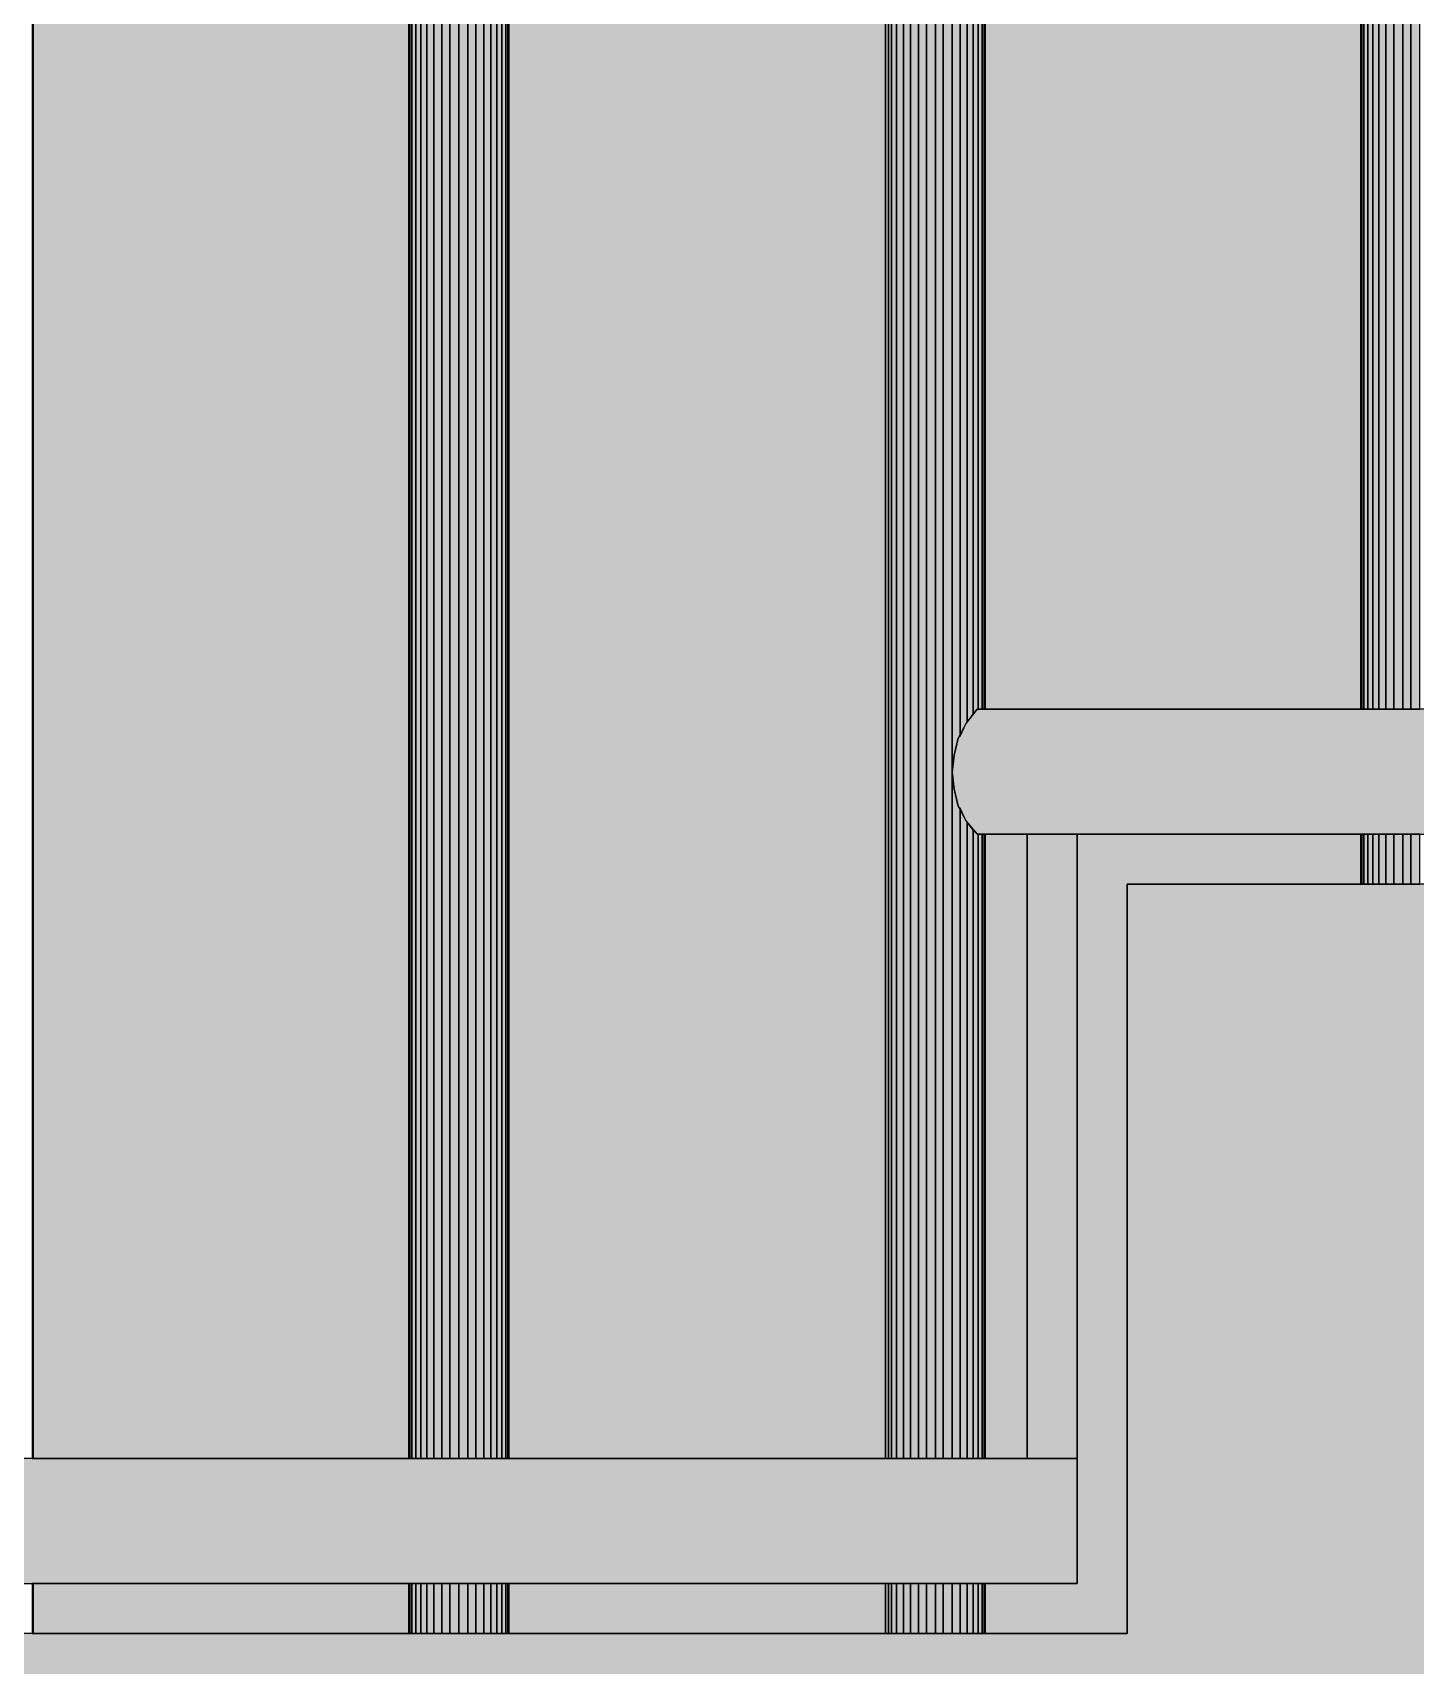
# Model space of a CAD drawing. Extents: x 8 to 21351, y 0 to 420.
# Drawn here: x 18948.419 to 18949.803, y 134.936 to 136.57 of the extents above; entities that cross this region are included whole.
import ezdxf

# ---------------------------------------------------------------- set-up
doc = ezdxf.new("R2010")
doc.units = 0

msp = doc.modelspace()

# ---------------------------------------------------------------- hatches: boundary and pattern name
for points in [[(18949.7903, 139.8918), (18949.7903, 135.8928), (18949.7983, 135.8928), (18949.7983, 139.8968)], [(18949.8073, 139.9008), (18949.7983, 139.8968), (18949.7983, 135.8928), (18949.8073, 135.8928)], [(18949.7663, 139.8748), (18949.7663, 135.8928), (18949.7733, 135.8928), (18949.7733, 139.8808), (18949.7663, 139.8748), (18949.7663, 139.8748)], [(18949.7733, 135.8928), (18949.7813, 135.8928), (18949.7813, 139.8868), (18949.7733, 139.8808)], [(18949.7813, 135.8928), (18949.7903, 135.8928), (18949.7903, 139.8918), (18949.7813, 139.8868)], [(18949.7513, 139.8608), (18949.7513, 135.8928), (18949.7553, 135.8928), (18949.7553, 139.8648), (18949.7523, 139.8618)], [(18949.7603, 139.8698), (18949.7553, 139.8648), (18949.7553, 135.8928), (18949.7603, 135.8928)], [(18949.7603, 139.8698), (18949.7603, 135.8928), (18949.7663, 135.8928), (18949.7663, 139.8748)], [(18949.7493, 139.8588), (18949.7483, 139.8578), (18949.7483, 135.8928), (18949.7493, 135.8928)], [(18949.7493, 135.8928), (18949.7513, 135.8928), (18949.7513, 139.8608), (18949.7493, 139.8588)], [(18949.3473, 139.6668), (18949.3393, 139.6648), (18949.3393, 135.1428), (18949.3473, 135.1428), (18949.3473, 135.7938), (18949.3453, 135.7958), (18949.3413, 135.8128), (18949.3393, 135.8298), (18949.3413, 135.8468), (18949.3453, 135.8638), (18949.3473, 135.8658)], [(18949.3473, 135.8658), (18949.3533, 135.8788), (18949.3543, 135.8798), (18949.3543, 139.6678), (18949.3543, 139.6678), (18949.3543, 139.6678), (18949.3473, 139.6668)], [(18949.3603, 139.6698), (18949.3543, 139.6678), (18949.3543, 135.8798), (18949.3603, 135.8878)], [(18949.3603, 139.6698), (18949.3543, 139.6678), (18949.3543, 135.8798), (18949.3603, 135.8878)], [(18949.3653, 139.6698), (18949.3603, 139.6698), (18949.3603, 135.8878), (18949.3643, 135.8928), (18949.3653, 135.8928)], [(18949.3683, 139.6698), (18949.3653, 139.6698), (18949.3653, 135.8928), (18949.3693, 135.8928), (18949.3693, 139.6698)], [(18949.3713, 139.6698), (18949.3693, 139.6698), (18949.3693, 135.8928), (18949.3713, 135.8928)], [(18949.3723, 139.6698), (18949.3713, 139.6698), (18949.3713, 135.8928), (18949.3723, 135.8928)], [(18949.3053, 135.1428), (18949.3133, 135.1428), (18949.3133, 139.6538), (18949.3053, 139.6478)], [(18949.3133, 139.6538), (18949.3133, 135.1428), (18949.3223, 135.1428), (18949.3223, 139.6578)], [(18949.3223, 135.1428), (18949.3303, 135.1428), (18949.3303, 139.6618), (18949.3223, 139.6578)], [(18949.3393, 139.6648), (18949.3303, 139.6618), (18949.3303, 135.1428), (18949.3393, 135.1428)], [(18949.2833, 139.6308), (18949.2833, 135.1428), (18949.2903, 135.1428), (18949.2903, 139.6358)], [(18949.2903, 139.6358), (18949.2903, 139.6358), (18949.2903, 135.1428), (18949.2973, 135.1428), (18949.2973, 139.6418), (18949.2903, 139.6368)], [(18949.2973, 139.6418), (18949.2973, 135.1428), (18949.3053, 135.1428), (18949.3053, 139.6478)], [(18949.2723, 139.6208), (18949.2723, 135.1428), (18949.2753, 135.1428), (18949.2753, 139.6228)], [(18949.2753, 135.1428), (18949.2783, 135.1428), (18949.2783, 139.6268), (18949.2763, 139.6238), (18949.2753, 139.6228)], [(18949.2783, 135.1428), (18949.2833, 135.1428), (18949.2833, 139.6308), (18949.2783, 139.6268)], [(18948.8543, 139.4238), (18948.8453, 139.4198), (18948.8453, 135.1428), (18948.8543, 135.1428)], [(18948.8623, 139.4268), (18948.8543, 139.4238), (18948.8543, 135.1428), (18948.8623, 135.1428)], [(18948.8703, 139.4288), (18948.8623, 139.4268), (18948.8623, 135.1428), (18948.8703, 135.1428)], [(18948.8703, 135.1428), (18948.8773, 135.1428), (18948.8773, 139.4298), (18948.8773, 139.4298), (18948.8773, 139.4298), (18948.8703, 139.4288)], [(18948.8773, 139.4298), (18948.8773, 135.1428), (18948.8833, 135.1428), (18948.8833, 139.4308)], [(18948.8773, 139.4298), (18948.8773, 135.1428), (18948.8833, 135.1428), (18948.8833, 139.4308)], [(18948.8833, 139.4308), (18948.8833, 135.1428), (18948.8883, 135.1428), (18948.8883, 139.4318)], [(18948.8883, 135.1428), (18948.8923, 135.1428), (18948.8923, 139.4318), (18948.8913, 139.4308), (18948.8883, 139.4318)], [(18948.8943, 139.4318), (18948.8923, 139.4318), (18948.8923, 135.1428), (18948.8943, 135.1428)], [(18948.8943, 139.4318), (18948.8943, 135.1428), (18948.8953, 135.1428), (18948.8953, 139.4318)], [(18948.8283, 139.4098), (18948.8203, 139.4038), (18948.8203, 135.1428), (18948.8283, 135.1428)], [(18948.8283, 135.1428), (18948.8363, 135.1428), (18948.8363, 139.4148), (18948.8283, 139.4098)], [(18948.8363, 139.4148), (18948.8363, 135.1428), (18948.8453, 135.1428), (18948.8453, 139.4198)], [(18948.7983, 135.1428), (18948.8023, 135.1428), (18948.8023, 139.3878), (18948.7993, 139.3858), (18948.7983, 139.3848)], [(18948.8073, 139.3928), (18948.8023, 139.3878), (18948.8023, 135.1428), (18948.8073, 135.1428)], [(18948.8073, 135.1428), (18948.8133, 135.1428), (18948.8133, 139.3978), (18948.8073, 139.3928)], [(18948.8133, 135.1428), (18948.8203, 135.1428), (18948.8203, 139.4038), (18948.8133, 139.3978), (18948.8133, 139.3978), (18948.8133, 139.3978)], [(18948.7963, 139.3828), (18948.7953, 139.3818), (18948.7953, 135.1428), (18948.7963, 135.1428)], [(18948.7963, 135.1428), (18948.7983, 135.1428), (18948.7983, 139.3848), (18948.7963, 139.3828)], [(18948.4193, 139.1928), (18948.4183, 139.1938), (18948.4183, 135.1428), (18948.4193, 135.1428)], [(18948.4193, 135.1428), (18948.7953, 135.1428), (18948.7953, 137.3928), (18948.4193, 137.3928)], [(18948.4193, 135.1428), (18948.7953, 135.1428), (18948.7953, 137.3928), (18948.4193, 137.3928)], [(18949.2723, 137.3928), (18948.8953, 137.3928), (18948.8953, 135.1428), (18949.2723, 135.1428)], [(18949.2723, 137.3928), (18948.8953, 137.3928), (18948.8953, 135.1428), (18949.2723, 135.1428)], [(18949.7483, 137.3928), (18949.3723, 137.3928), (18949.3723, 135.8928), (18949.7483, 135.8928)], [(18949.7483, 137.3928), (18949.3723, 137.3928), (18949.3723, 135.8928), (18949.7483, 135.8928)], [(18939.5142, 130.4678), (18939.3392, 130.4678), (18939.3392, 130.1428), (18940.2542, 130.1428), (18954.3142, 136.4698), (18954.3142, 137.2178), (18952.8472, 137.2178), (18952.8472, 136.4678), (18951.1812, 136.4678), (18951.1812, 135.7178), (18949.5142, 135.7178), (18949.5142, 134.9678), (18947.8472, 134.9678), (18947.8472, 134.2178), (18946.1812, 134.2178), (18946.1812, 133.4678), (18944.5142, 133.4678), (18944.5142, 132.7178), (18942.8472, 132.7178), (18942.8472, 131.9678), (18941.1812, 131.9678), (18941.1812, 131.2178), (18939.5142, 131.2178)], [(18939.5142, 130.4678), (18939.3392, 130.4678), (18939.3392, 130.1428), (18940.2542, 130.1428), (18954.3142, 136.4698), (18954.3142, 137.2178), (18952.8472, 137.2178), (18952.8472, 136.4678), (18951.1812, 136.4678), (18951.1812, 135.7178), (18949.5142, 135.7178), (18949.5142, 134.9678), (18947.8472, 134.9678), (18947.8472, 134.2178), (18946.1812, 134.2178), (18946.1812, 133.4678), (18944.5142, 133.4678), (18944.5142, 132.7178), (18942.8472, 132.7178), (18942.8472, 131.9678), (18941.1812, 131.9678), (18941.1812, 131.2178), (18939.5142, 131.2178)], [(18949.3533, 135.7808), (18949.3643, 135.7678), (18951.1313, 135.7678), (18951.1313, 135.8928), (18949.3643, 135.8928), (18949.3533, 135.8788), (18949.3453, 135.8638), (18949.3413, 135.8468), (18949.3393, 135.8298), (18949.3413, 135.8128), (18949.3453, 135.7958)], [(18949.3533, 135.7808), (18949.3643, 135.7678), (18951.1313, 135.7678), (18951.1313, 135.8928), (18949.3643, 135.8928), (18949.3533, 135.8788), (18949.3453, 135.8638), (18949.3413, 135.8468), (18949.3393, 135.8298), (18949.3413, 135.8128), (18949.3453, 135.7958)], [(18949.3533, 135.7808), (18949.3473, 135.7938), (18949.3473, 135.1428), (18949.3543, 135.1428), (18949.3543, 135.7798)], [(18949.3543, 135.7798), (18949.3543, 135.1428), (18949.3603, 135.1428), (18949.3603, 135.7718)], [(18949.3543, 135.7798), (18949.3543, 135.1428), (18949.3603, 135.1428), (18949.3603, 135.7718)], [(18949.3603, 135.1428), (18949.3653, 135.1428), (18949.3653, 135.7678), (18949.3643, 135.7678), (18949.3603, 135.7718)], [(18949.3653, 135.7678), (18949.3653, 135.1428), (18949.3693, 135.1428), (18949.3693, 135.7678)], [(18949.3693, 135.1428), (18949.3713, 135.1428), (18949.3713, 135.7678), (18949.3693, 135.7678)], [(18949.3713, 135.1428), (18949.3723, 135.1428), (18949.3723, 135.7678), (18949.3713, 135.7678)], [(18949.3723, 135.1428), (18949.4143, 135.1428), (18949.4143, 135.7678), (18949.3723, 135.7678)], [(18949.3723, 135.1428), (18949.4143, 135.1428), (18949.4143, 135.7678), (18949.3723, 135.7678)], [(18949.4643, 135.0178), (18949.3723, 135.0178), (18949.3723, 134.9678), (18949.5143, 134.9678), (18949.5143, 135.7178), (18949.7483, 135.7178), (18949.7483, 135.7678), (18949.4643, 135.7678)], [(18949.4643, 135.0178), (18949.3723, 135.0178), (18949.3723, 134.9678), (18949.5143, 134.9678), (18949.5143, 135.7178), (18949.7483, 135.7178), (18949.7483, 135.7678), (18949.4643, 135.7678)], [(18949.4143, 135.7678), (18949.4143, 135.1428), (18949.4643, 135.1428), (18949.4643, 135.7678)], [(18949.4143, 135.7678), (18949.4143, 135.1428), (18949.4643, 135.1428), (18949.4643, 135.7678)], [(18949.7483, 135.7178), (18949.7493, 135.7178), (18949.7493, 135.7678), (18949.7483, 135.7678)], [(18949.7493, 135.7178), (18949.7513, 135.7178), (18949.7513, 135.7678), (18949.7493, 135.7678)], [(18949.7513, 135.7178), (18949.7553, 135.7178), (18949.7553, 135.7678), (18949.7513, 135.7678)], [(18949.7553, 135.7178), (18949.7603, 135.7178), (18949.7603, 135.7678), (18949.7553, 135.7678)], [(18949.7603, 135.7178), (18949.7663, 135.7178), (18949.7663, 135.7678), (18949.7603, 135.7678)], [(18949.7663, 135.7678), (18949.7663, 135.7178), (18949.7733, 135.7178), (18949.7733, 135.7678)], [(18949.7733, 135.7678), (18949.7733, 135.7178), (18949.7813, 135.7178), (18949.7813, 135.7678)], [(18949.7813, 135.7178), (18949.7903, 135.7178), (18949.7903, 135.7678), (18949.7813, 135.7678)], [(18949.7903, 135.7178), (18949.7983, 135.7178), (18949.7983, 135.7678), (18949.7903, 135.7678)], [(18949.7983, 135.7178), (18949.8073, 135.7178), (18949.8073, 135.7678), (18949.7983, 135.7678)], [(18947.6873, 135.0308), (18947.6973, 135.0178), (18949.4643, 135.0178), (18949.4643, 135.1428), (18947.6973, 135.1428), (18947.6873, 135.1288), (18947.6793, 135.1138), (18947.6743, 135.0968), (18947.6723, 135.0798), (18947.6743, 135.0628), (18947.6793, 135.0458)], [(18947.6873, 135.0308), (18947.6973, 135.0178), (18949.4643, 135.0178), (18949.4643, 135.1428), (18947.6973, 135.1428), (18947.6873, 135.1288), (18947.6793, 135.1138), (18947.6743, 135.0968), (18947.6723, 135.0798), (18947.6743, 135.0628), (18947.6793, 135.0458)], [(18948.4183, 134.9678), (18948.4193, 134.9678), (18948.4193, 135.0178), (18948.4183, 135.0178)], [(18948.4193, 134.9678), (18948.7953, 134.9678), (18948.7953, 135.0178), (18948.4193, 135.0178)], [(18948.4193, 134.9678), (18948.7953, 134.9678), (18948.7953, 135.0178), (18948.4193, 135.0178)], [(18948.7953, 134.9678), (18948.7963, 134.9678), (18948.7963, 135.0178), (18948.7953, 135.0178)], [(18948.7963, 134.9678), (18948.7983, 134.9678), (18948.7983, 135.0178), (18948.7963, 135.0178)], [(18948.7983, 134.9678), (18948.8023, 134.9678), (18948.8023, 135.0178), (18948.7983, 135.0178)], [(18948.8023, 134.9678), (18948.8073, 134.9678), (18948.8073, 135.0178), (18948.8023, 135.0178)], [(18948.8073, 134.9678), (18948.8133, 134.9678), (18948.8133, 135.0178), (18948.8073, 135.0178)], [(18948.8203, 135.0178), (18948.8133, 135.0178), (18948.8133, 134.9678), (18948.8203, 134.9678)], [(18948.8203, 135.0178), (18948.8203, 134.9678), (18948.8283, 134.9678), (18948.8283, 135.0178)], [(18948.8283, 134.9678), (18948.8363, 134.9678), (18948.8363, 135.0178), (18948.8283, 135.0178)], [(18948.8363, 134.9678), (18948.8453, 134.9678), (18948.8453, 135.0178), (18948.8363, 135.0178)], [(18948.8453, 134.9678), (18948.8543, 134.9678), (18948.8543, 135.0178), (18948.8453, 135.0178)], [(18948.8543, 134.9678), (18948.8623, 134.9678), (18948.8623, 135.0178), (18948.8543, 135.0178)], [(18948.8623, 135.0178), (18948.8623, 134.9678), (18948.8703, 134.9678), (18948.8703, 135.0178)], [(18948.8703, 134.9678), (18948.8773, 134.9678), (18948.8773, 135.0178), (18948.8703, 135.0178)], [(18948.8773, 134.9678), (18948.8833, 134.9678), (18948.8833, 135.0178), (18948.8773, 135.0178)], [(18948.8773, 134.9678), (18948.8833, 134.9678), (18948.8833, 135.0178), (18948.8773, 135.0178)], [(18948.8833, 134.9678), (18948.8883, 134.9678), (18948.8883, 135.0178), (18948.8833, 135.0178)], [(18948.8883, 135.0178), (18948.8883, 134.9678), (18948.8923, 134.9678), (18948.8923, 135.0178)], [(18948.8923, 134.9678), (18948.8943, 134.9678), (18948.8943, 135.0178), (18948.8923, 135.0178)], [(18948.8943, 134.9678), (18948.8953, 134.9678), (18948.8953, 135.0178), (18948.8943, 135.0178)], [(18948.8953, 135.0178), (18948.8953, 134.9678), (18949.2723, 134.9678), (18949.2723, 135.0178)], [(18948.8953, 135.0178), (18948.8953, 134.9678), (18949.2723, 134.9678), (18949.2723, 135.0178)], [(18949.2723, 134.9678), (18949.2753, 134.9678), (18949.2753, 135.0178), (18949.2723, 135.0178)], [(18949.2753, 134.9678), (18949.2783, 134.9678), (18949.2783, 135.0178), (18949.2753, 135.0178)], [(18949.2783, 134.9678), (18949.2833, 134.9678), (18949.2833, 135.0178), (18949.2783, 135.0178)], [(18949.2833, 135.0178), (18949.2833, 134.9678), (18949.2903, 134.9678), (18949.2903, 135.0178)], [(18949.2903, 134.9678), (18949.2973, 134.9678), (18949.2973, 135.0178), (18949.2903, 135.0178)], [(18949.3053, 135.0178), (18949.2973, 135.0178), (18949.2973, 134.9678), (18949.3053, 134.9678)], [(18949.3053, 134.9678), (18949.3133, 134.9678), (18949.3133, 135.0178), (18949.3053, 135.0178)], [(18949.3133, 134.9678), (18949.3223, 134.9678), (18949.3223, 135.0178), (18949.3133, 135.0178)], [(18949.3223, 134.9678), (18949.3303, 134.9678), (18949.3303, 135.0178), (18949.3223, 135.0178)], [(18949.3303, 134.9678), (18949.3393, 134.9678), (18949.3393, 135.0178), (18949.3303, 135.0178)], [(18949.3473, 135.0178), (18949.3393, 135.0178), (18949.3393, 134.9678), (18949.3473, 134.9678)], [(18949.3473, 134.9678), (18949.3543, 134.9678), (18949.3543, 135.0178), (18949.3473, 135.0178)], [(18949.3543, 134.9678), (18949.3603, 134.9678), (18949.3603, 135.0178), (18949.3543, 135.0178)], [(18949.3543, 134.9678), (18949.3603, 134.9678), (18949.3603, 135.0178), (18949.3543, 135.0178)], [(18949.3603, 134.9678), (18949.3653, 134.9678), (18949.3653, 135.0178), (18949.3603, 135.0178)], [(18949.3653, 134.9678), (18949.3693, 134.9678), (18949.3693, 135.0178), (18949.3653, 135.0178)], [(18949.3693, 134.9678), (18949.3713, 134.9678), (18949.3713, 135.0178), (18949.3693, 135.0178)], [(18949.3713, 134.9678), (18949.3723, 134.9678), (18949.3723, 135.0178), (18949.3713, 135.0178)]]:
    msp.add_hatch(color=7).paths.add_polyline_path(points)

# ---------------------------------------------------------------- linework, layer by layer
at = {"color": 7, "lineweight": 15}
for p, q in [((18949.7483, 135.8928), (18949.7483, 139.8578)), ((18949.3723, 135.8928), (18949.3723, 139.6698)), ((18949.2723, 135.1428), (18949.2723, 139.6198)), ((18948.8953, 135.1428), (18948.8953, 139.4318)), ((18948.7953, 135.1428), (18948.7953, 139.3818)), ((18948.4193, 135.1428), (18948.4193, 139.1928)), ((18949.3723, 135.1428), (18949.3723, 135.7678)), ((18949.7483, 135.7178), (18949.7483, 135.7678)), ((18948.4193, 134.9678), (18948.4193, 135.0178)), ((18948.7953, 134.9678), (18948.7953, 135.0178)), ((18948.8953, 134.9678), (18948.8953, 135.0178)), ((18949.2723, 134.9678), (18949.2723, 135.0178)), ((18949.3723, 134.9678), (18949.3723, 135.0178))]:
    msp.add_line(p, q, dxfattribs=at)
at = {"color": 0, "lineweight": 15, "true_color": 0x7f7f7f}
for p, q in [((18949.3533, 135.8788), (18949.3643, 135.8928)), ((18949.3643, 135.8928), (18951.0813, 135.8928)), ((18949.3453, 135.8638), (18949.3533, 135.8788)), ((18949.3413, 135.8468), (18949.3453, 135.8638)), ((18949.3393, 135.8298), (18949.3413, 135.8468)), ((18949.3413, 135.8128), (18949.3393, 135.8298)), ((18949.3453, 135.7958), (18949.3413, 135.8128)), ((18949.3533, 135.7808), (18949.3453, 135.7958)), ((18949.3643, 135.7678), (18949.3533, 135.7808)), ((18949.3643, 135.7678), (18949.4143, 135.7678)), ((18949.4143, 135.1428), (18949.4143, 135.7678)), ((18949.4643, 135.7678), (18949.4643, 135.1428)), ((18949.4643, 135.7678), (18951.1313, 135.7678)), ((18949.5143, 135.7178), (18949.5143, 134.9678)), ((18951.1813, 135.7178), (18949.5143, 135.7178)), ((18947.6973, 135.1428), (18949.4143, 135.1428)), ((18949.4643, 135.0178), (18949.4643, 135.1428)), ((18947.7973, 135.0178), (18949.4643, 135.0178)), ((18949.5143, 134.9678), (18947.8473, 134.9678))]:
    msp.add_line(p, q, dxfattribs=at)
at = {"color": 7}
for points in [[(18949.7903, 139.8918), (18949.7903, 135.8928), (18949.7983, 135.8928), (18949.7983, 139.8968)], [(18949.8073, 139.9008), (18949.7983, 139.8968), (18949.7983, 135.8928), (18949.8073, 135.8928)], [(18949.7663, 139.8748), (18949.7663, 135.8928), (18949.7733, 135.8928), (18949.7733, 139.8808), (18949.7663, 139.8748), (18949.7663, 139.8748)], [(18949.7733, 135.8928), (18949.7813, 135.8928), (18949.7813, 139.8868), (18949.7733, 139.8808)], [(18949.7813, 135.8928), (18949.7903, 135.8928), (18949.7903, 139.8918), (18949.7813, 139.8868)], [(18949.7513, 139.8608), (18949.7513, 135.8928), (18949.7553, 135.8928), (18949.7553, 139.8648), (18949.7523, 139.8618)], [(18949.7603, 139.8698), (18949.7553, 139.8648), (18949.7553, 135.8928), (18949.7603, 135.8928)], [(18949.7603, 139.8698), (18949.7603, 135.8928), (18949.7663, 135.8928), (18949.7663, 139.8748)], [(18949.7493, 139.8588), (18949.7483, 139.8578), (18949.7483, 135.8928), (18949.7493, 135.8928)], [(18949.7493, 135.8928), (18949.7513, 135.8928), (18949.7513, 139.8608), (18949.7493, 139.8588)], [(18949.3473, 139.6668), (18949.3393, 139.6648), (18949.3393, 135.1428), (18949.3473, 135.1428), (18949.3473, 135.7938), (18949.3453, 135.7958), (18949.3413, 135.8128), (18949.3393, 135.8298), (18949.3413, 135.8468), (18949.3453, 135.8638), (18949.3473, 135.8658)], [(18949.3473, 135.8658), (18949.3533, 135.8788), (18949.3543, 135.8798), (18949.3543, 139.6678), (18949.3543, 139.6678), (18949.3543, 139.6678), (18949.3473, 139.6668)], [(18949.3603, 139.6698), (18949.3543, 139.6678), (18949.3543, 135.8798), (18949.3603, 135.8878)], [(18949.3603, 139.6698), (18949.3543, 139.6678), (18949.3543, 135.8798), (18949.3603, 135.8878)], [(18949.3653, 139.6698), (18949.3603, 139.6698), (18949.3603, 135.8878), (18949.3643, 135.8928), (18949.3653, 135.8928)], [(18949.3683, 139.6698), (18949.3653, 139.6698), (18949.3653, 135.8928), (18949.3693, 135.8928), (18949.3693, 139.6698)], [(18949.3713, 139.6698), (18949.3693, 139.6698), (18949.3693, 135.8928), (18949.3713, 135.8928)], [(18949.3723, 139.6698), (18949.3713, 139.6698), (18949.3713, 135.8928), (18949.3723, 135.8928)], [(18949.3053, 135.1428), (18949.3133, 135.1428), (18949.3133, 139.6538), (18949.3053, 139.6478)], [(18949.3133, 139.6538), (18949.3133, 135.1428), (18949.3223, 135.1428), (18949.3223, 139.6578)], [(18949.3223, 135.1428), (18949.3303, 135.1428), (18949.3303, 139.6618), (18949.3223, 139.6578)], [(18949.3393, 139.6648), (18949.3303, 139.6618), (18949.3303, 135.1428), (18949.3393, 135.1428)], [(18949.2833, 139.6308), (18949.2833, 135.1428), (18949.2903, 135.1428), (18949.2903, 139.6358)], [(18949.2903, 139.6358), (18949.2903, 139.6358), (18949.2903, 135.1428), (18949.2973, 135.1428), (18949.2973, 139.6418), (18949.2903, 139.6368)], [(18949.2973, 139.6418), (18949.2973, 135.1428), (18949.3053, 135.1428), (18949.3053, 139.6478)], [(18949.2723, 139.6208), (18949.2723, 135.1428), (18949.2753, 135.1428), (18949.2753, 139.6228)], [(18949.2723, 139.6198), (18949.2723, 135.1428), (18949.2723, 135.1428), (18949.2723, 139.6208)], [(18949.2753, 135.1428), (18949.2783, 135.1428), (18949.2783, 139.6268), (18949.2763, 139.6238), (18949.2753, 139.6228)], [(18949.2783, 135.1428), (18949.2833, 135.1428), (18949.2833, 139.6308), (18949.2783, 139.6268)], [(18948.8543, 139.4238), (18948.8453, 139.4198), (18948.8453, 135.1428), (18948.8543, 135.1428)], [(18948.8623, 139.4268), (18948.8543, 139.4238), (18948.8543, 135.1428), (18948.8623, 135.1428)], [(18948.8703, 139.4288), (18948.8623, 139.4268), (18948.8623, 135.1428), (18948.8703, 135.1428)], [(18948.8703, 135.1428), (18948.8773, 135.1428), (18948.8773, 139.4298), (18948.8773, 139.4298), (18948.8773, 139.4298), (18948.8703, 139.4288)], [(18948.8773, 139.4298), (18948.8773, 135.1428), (18948.8833, 135.1428), (18948.8833, 139.4308)], [(18948.8773, 139.4298), (18948.8773, 135.1428), (18948.8833, 135.1428), (18948.8833, 139.4308)], [(18948.8833, 139.4308), (18948.8833, 135.1428), (18948.8883, 135.1428), (18948.8883, 139.4318)], [(18948.8883, 135.1428), (18948.8923, 135.1428), (18948.8923, 139.4318), (18948.8913, 139.4308), (18948.8883, 139.4318)], [(18948.8943, 139.4318), (18948.8923, 139.4318), (18948.8923, 135.1428), (18948.8943, 135.1428)], [(18948.8943, 139.4318), (18948.8943, 135.1428), (18948.8953, 135.1428), (18948.8953, 139.4318)], [(18948.8283, 139.4098), (18948.8203, 139.4038), (18948.8203, 135.1428), (18948.8283, 135.1428)], [(18948.8283, 135.1428), (18948.8363, 135.1428), (18948.8363, 139.4148), (18948.8283, 139.4098)], [(18948.8363, 139.4148), (18948.8363, 135.1428), (18948.8453, 135.1428), (18948.8453, 139.4198)], [(18948.7983, 135.1428), (18948.8023, 135.1428), (18948.8023, 139.3878), (18948.7993, 139.3858), (18948.7983, 139.3848)], [(18948.8073, 139.3928), (18948.8023, 139.3878), (18948.8023, 135.1428), (18948.8073, 135.1428)], [(18948.8073, 135.1428), (18948.8133, 135.1428), (18948.8133, 139.3978), (18948.8073, 139.3928)], [(18948.8133, 135.1428), (18948.8203, 135.1428), (18948.8203, 139.4038), (18948.8133, 139.3978), (18948.8133, 139.3978), (18948.8133, 139.3978)], [(18948.7963, 139.3828), (18948.7953, 139.3818), (18948.7953, 135.1428), (18948.7963, 135.1428)], [(18948.7963, 135.1428), (18948.7983, 135.1428), (18948.7983, 139.3848), (18948.7963, 139.3828)], [(18948.4193, 139.1928), (18948.4183, 139.1938), (18948.4183, 135.1428), (18948.4193, 135.1428)], [(18948.4193, 135.1428), (18948.7953, 135.1428), (18948.7953, 137.3928), (18948.4193, 137.3928)], [(18948.4193, 135.1428), (18948.7953, 135.1428), (18948.7953, 137.3928), (18948.4193, 137.3928)], [(18949.2723, 137.3928), (18948.8953, 137.3928), (18948.8953, 135.1428), (18949.2723, 135.1428)], [(18949.2723, 137.3928), (18948.8953, 137.3928), (18948.8953, 135.1428), (18949.2723, 135.1428)], [(18949.7483, 137.3928), (18949.3723, 137.3928), (18949.3723, 135.8928), (18949.7483, 135.8928)], [(18949.7483, 137.3928), (18949.3723, 137.3928), (18949.3723, 135.8928), (18949.7483, 135.8928)], [(18939.5142, 130.4678), (18939.3392, 130.4678), (18939.3392, 130.1428), (18940.2542, 130.1428), (18954.3142, 136.4698), (18954.3142, 137.2178), (18952.8472, 137.2178), (18952.8472, 136.4678), (18951.1812, 136.4678), (18951.1812, 135.7178), (18949.5142, 135.7178), (18949.5142, 134.9678), (18947.8472, 134.9678), (18947.8472, 134.2178), (18946.1812, 134.2178), (18946.1812, 133.4678), (18944.5142, 133.4678), (18944.5142, 132.7178), (18942.8472, 132.7178), (18942.8472, 131.9678), (18941.1812, 131.9678), (18941.1812, 131.2178), (18939.5142, 131.2178)], [(18939.5142, 130.4678), (18939.3392, 130.4678), (18939.3392, 130.1428), (18940.2542, 130.1428), (18954.3142, 136.4698), (18954.3142, 137.2178), (18952.8472, 137.2178), (18952.8472, 136.4678), (18951.1812, 136.4678), (18951.1812, 135.7178), (18949.5142, 135.7178), (18949.5142, 134.9678), (18947.8472, 134.9678), (18947.8472, 134.2178), (18946.1812, 134.2178), (18946.1812, 133.4678), (18944.5142, 133.4678), (18944.5142, 132.7178), (18942.8472, 132.7178), (18942.8472, 131.9678), (18941.1812, 131.9678), (18941.1812, 131.2178), (18939.5142, 131.2178)], [(18949.3533, 135.7808), (18949.3643, 135.7678), (18951.1313, 135.7678), (18951.1313, 135.8928), (18949.3643, 135.8928), (18949.3533, 135.8788), (18949.3453, 135.8638), (18949.3413, 135.8468), (18949.3393, 135.8298), (18949.3413, 135.8128), (18949.3453, 135.7958)], [(18949.3533, 135.7808), (18949.3643, 135.7678), (18951.1313, 135.7678), (18951.1313, 135.8928), (18949.3643, 135.8928), (18949.3533, 135.8788), (18949.3453, 135.8638), (18949.3413, 135.8468), (18949.3393, 135.8298), (18949.3413, 135.8128), (18949.3453, 135.7958)], [(18949.3533, 135.7808), (18949.3473, 135.7938), (18949.3473, 135.1428), (18949.3543, 135.1428), (18949.3543, 135.7798)], [(18949.3543, 135.7798), (18949.3543, 135.1428), (18949.3603, 135.1428), (18949.3603, 135.7718)], [(18949.3543, 135.7798), (18949.3543, 135.1428), (18949.3603, 135.1428), (18949.3603, 135.7718)], [(18949.3603, 135.1428), (18949.3653, 135.1428), (18949.3653, 135.7678), (18949.3643, 135.7678), (18949.3603, 135.7718)], [(18949.3653, 135.7678), (18949.3653, 135.1428), (18949.3693, 135.1428), (18949.3693, 135.7678)], [(18949.3693, 135.1428), (18949.3713, 135.1428), (18949.3713, 135.7678), (18949.3693, 135.7678)], [(18949.3713, 135.1428), (18949.3723, 135.1428), (18949.3723, 135.7678), (18949.3713, 135.7678)], [(18949.3723, 135.1428), (18949.4143, 135.1428), (18949.4143, 135.7678), (18949.3723, 135.7678)], [(18949.3723, 135.1428), (18949.4143, 135.1428), (18949.4143, 135.7678), (18949.3723, 135.7678)], [(18949.4643, 135.0178), (18949.3723, 135.0178), (18949.3723, 134.9678), (18949.5143, 134.9678), (18949.5143, 135.7178), (18949.7483, 135.7178), (18949.7483, 135.7678), (18949.4643, 135.7678)], [(18949.4643, 135.0178), (18949.3723, 135.0178), (18949.3723, 134.9678), (18949.5143, 134.9678), (18949.5143, 135.7178), (18949.7483, 135.7178), (18949.7483, 135.7678), (18949.4643, 135.7678)], [(18949.4143, 135.7678), (18949.4143, 135.1428), (18949.4643, 135.1428), (18949.4643, 135.7678)], [(18949.4143, 135.7678), (18949.4143, 135.1428), (18949.4643, 135.1428), (18949.4643, 135.7678)], [(18949.7483, 135.7178), (18949.7493, 135.7178), (18949.7493, 135.7678), (18949.7483, 135.7678)], [(18949.7493, 135.7178), (18949.7513, 135.7178), (18949.7513, 135.7678), (18949.7493, 135.7678)], [(18949.7513, 135.7178), (18949.7553, 135.7178), (18949.7553, 135.7678), (18949.7513, 135.7678)], [(18949.7553, 135.7178), (18949.7603, 135.7178), (18949.7603, 135.7678), (18949.7553, 135.7678)], [(18949.7603, 135.7178), (18949.7663, 135.7178), (18949.7663, 135.7678), (18949.7603, 135.7678)], [(18949.7663, 135.7678), (18949.7663, 135.7178), (18949.7733, 135.7178), (18949.7733, 135.7678)], [(18949.7733, 135.7678), (18949.7733, 135.7178), (18949.7813, 135.7178), (18949.7813, 135.7678)], [(18949.7813, 135.7178), (18949.7903, 135.7178), (18949.7903, 135.7678), (18949.7813, 135.7678)], [(18949.7903, 135.7178), (18949.7983, 135.7178), (18949.7983, 135.7678), (18949.7903, 135.7678)], [(18949.7983, 135.7178), (18949.8073, 135.7178), (18949.8073, 135.7678), (18949.7983, 135.7678)], [(18947.6873, 135.0308), (18947.6973, 135.0178), (18949.4643, 135.0178), (18949.4643, 135.1428), (18947.6973, 135.1428), (18947.6873, 135.1288), (18947.6793, 135.1138), (18947.6743, 135.0968), (18947.6723, 135.0798), (18947.6743, 135.0628), (18947.6793, 135.0458)], [(18947.6873, 135.0308), (18947.6973, 135.0178), (18949.4643, 135.0178), (18949.4643, 135.1428), (18947.6973, 135.1428), (18947.6873, 135.1288), (18947.6793, 135.1138), (18947.6743, 135.0968), (18947.6723, 135.0798), (18947.6743, 135.0628), (18947.6793, 135.0458)], [(18948.4183, 134.9678), (18948.4193, 134.9678), (18948.4193, 135.0178), (18948.4183, 135.0178)], [(18948.4193, 134.9678), (18948.7953, 134.9678), (18948.7953, 135.0178), (18948.4193, 135.0178)], [(18948.4193, 134.9678), (18948.7953, 134.9678), (18948.7953, 135.0178), (18948.4193, 135.0178)], [(18948.7953, 134.9678), (18948.7963, 134.9678), (18948.7963, 135.0178), (18948.7953, 135.0178)], [(18948.7963, 134.9678), (18948.7983, 134.9678), (18948.7983, 135.0178), (18948.7963, 135.0178)], [(18948.7983, 134.9678), (18948.8023, 134.9678), (18948.8023, 135.0178), (18948.7983, 135.0178)], [(18948.8023, 134.9678), (18948.8073, 134.9678), (18948.8073, 135.0178), (18948.8023, 135.0178)], [(18948.8073, 134.9678), (18948.8133, 134.9678), (18948.8133, 135.0178), (18948.8073, 135.0178)], [(18948.8203, 135.0178), (18948.8133, 135.0178), (18948.8133, 134.9678), (18948.8203, 134.9678)], [(18948.8203, 135.0178), (18948.8203, 134.9678), (18948.8283, 134.9678), (18948.8283, 135.0178)], [(18948.8283, 134.9678), (18948.8363, 134.9678), (18948.8363, 135.0178), (18948.8283, 135.0178)], [(18948.8363, 134.9678), (18948.8453, 134.9678), (18948.8453, 135.0178), (18948.8363, 135.0178)], [(18948.8453, 134.9678), (18948.8543, 134.9678), (18948.8543, 135.0178), (18948.8453, 135.0178)], [(18948.8543, 134.9678), (18948.8623, 134.9678), (18948.8623, 135.0178), (18948.8543, 135.0178)], [(18948.8623, 135.0178), (18948.8623, 134.9678), (18948.8703, 134.9678), (18948.8703, 135.0178)], [(18948.8703, 134.9678), (18948.8773, 134.9678), (18948.8773, 135.0178), (18948.8703, 135.0178)], [(18948.8773, 134.9678), (18948.8833, 134.9678), (18948.8833, 135.0178), (18948.8773, 135.0178)], [(18948.8773, 134.9678), (18948.8833, 134.9678), (18948.8833, 135.0178), (18948.8773, 135.0178)], [(18948.8833, 134.9678), (18948.8883, 134.9678), (18948.8883, 135.0178), (18948.8833, 135.0178)], [(18948.8883, 135.0178), (18948.8883, 134.9678), (18948.8923, 134.9678), (18948.8923, 135.0178)], [(18948.8923, 134.9678), (18948.8943, 134.9678), (18948.8943, 135.0178), (18948.8923, 135.0178)], [(18948.8943, 134.9678), (18948.8953, 134.9678), (18948.8953, 135.0178), (18948.8943, 135.0178)], [(18948.8953, 135.0178), (18948.8953, 134.9678), (18949.2723, 134.9678), (18949.2723, 135.0178)], [(18948.8953, 135.0178), (18948.8953, 134.9678), (18949.2723, 134.9678), (18949.2723, 135.0178)], [(18949.2723, 134.9678), (18949.2753, 134.9678), (18949.2753, 135.0178), (18949.2723, 135.0178)], [(18949.2753, 134.9678), (18949.2783, 134.9678), (18949.2783, 135.0178), (18949.2753, 135.0178)], [(18949.2783, 134.9678), (18949.2833, 134.9678), (18949.2833, 135.0178), (18949.2783, 135.0178)], [(18949.2833, 135.0178), (18949.2833, 134.9678), (18949.2903, 134.9678), (18949.2903, 135.0178)], [(18949.2903, 134.9678), (18949.2973, 134.9678), (18949.2973, 135.0178), (18949.2903, 135.0178)], [(18949.3053, 135.0178), (18949.2973, 135.0178), (18949.2973, 134.9678), (18949.3053, 134.9678)], [(18949.3053, 134.9678), (18949.3133, 134.9678), (18949.3133, 135.0178), (18949.3053, 135.0178)], [(18949.3133, 134.9678), (18949.3223, 134.9678), (18949.3223, 135.0178), (18949.3133, 135.0178)], [(18949.3223, 134.9678), (18949.3303, 134.9678), (18949.3303, 135.0178), (18949.3223, 135.0178)], [(18949.3303, 134.9678), (18949.3393, 134.9678), (18949.3393, 135.0178), (18949.3303, 135.0178)], [(18949.3473, 135.0178), (18949.3393, 135.0178), (18949.3393, 134.9678), (18949.3473, 134.9678)], [(18949.3473, 134.9678), (18949.3543, 134.9678), (18949.3543, 135.0178), (18949.3473, 135.0178)], [(18949.3543, 134.9678), (18949.3603, 134.9678), (18949.3603, 135.0178), (18949.3543, 135.0178)], [(18949.3543, 134.9678), (18949.3603, 134.9678), (18949.3603, 135.0178), (18949.3543, 135.0178)], [(18949.3603, 134.9678), (18949.3653, 134.9678), (18949.3653, 135.0178), (18949.3603, 135.0178)], [(18949.3653, 134.9678), (18949.3693, 134.9678), (18949.3693, 135.0178), (18949.3653, 135.0178)], [(18949.3693, 134.9678), (18949.3713, 134.9678), (18949.3713, 135.0178), (18949.3693, 135.0178)], [(18949.3713, 134.9678), (18949.3723, 134.9678), (18949.3723, 135.0178), (18949.3713, 135.0178)]]:
    msp.add_lwpolyline(points, close=True, dxfattribs=at)

doc.saveas('drawing.dxf')
